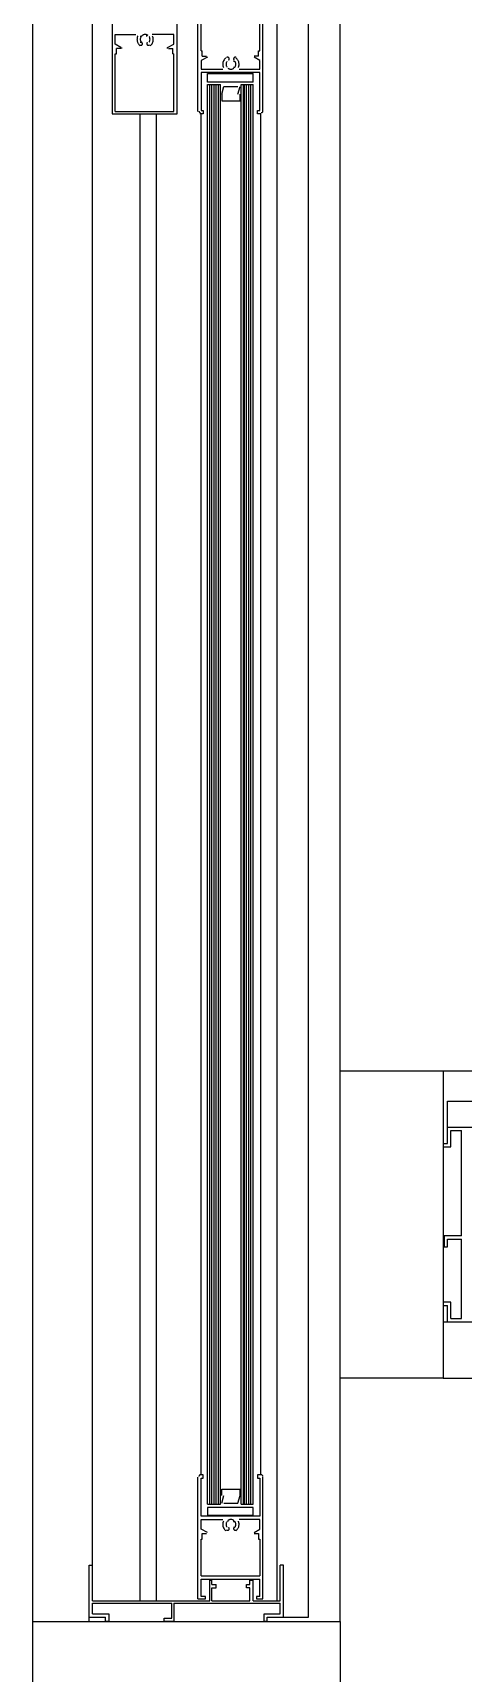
# Model space of a CAD drawing. Header units: millimetres. Extents: x 7649 to 34105, y 3983 to 25377.
# Drawn here: x 8282 to 8492, y 11031 to 11830 of the extents above; entities that cross this region are included whole.
import ezdxf

# ---------------------------------------------------------------- set-up
doc = ezdxf.new("R2010")
doc.units = ezdxf.units.MM

msp = doc.modelspace()

# ---------------------------------------------------------------- linework, layer by layer
at = {"layer": 'GEOMETRY', "color": 7}
for p, q in [((8281.81111, 11056.58472), (8281.81111, 12586.93472)), ((8431.56528, 11056.58472), (8431.56528, 12586.93472)), ((8416.21944, 11058.70139), (8416.21944, 12584.28889)), ((8310.91528, 11066.63889), (8310.91528, 12576.35139)), ((8400.87361, 11066.63889), (8400.87361, 12576.35139)), ((8320.44028, 11849.80556), (8320.44028, 11791.06806)), ((8352.19028, 11791.06806), (8352.19028, 11849.80556)), ((8362.24444, 11792.12639), (8362.24444, 11850.86389)), ((8363.83194, 11821.75972), (8363.83194, 11849.80556)), ((8392.40694, 11821.75972), (8392.40694, 11849.80556)), ((8393.99444, 11792.12639), (8393.99444, 11850.86389)), ((8322.02778, 11824.93472), (8322.02778, 11829.69722)), ((8322.02778, 11829.69722), (8332.08194, 11829.69722)), ((8332.61349, 11827.45323), (8332.61111, 11827.31597)), ((8332.61111, 11827.31597), (8332.6225, 11827.01536)), ((8332.62059, 11827.59013), (8332.61349, 11827.45323)), ((8332.6324, 11827.72653), (8332.62059, 11827.59013)), ((8332.6225, 11827.01536), (8332.65629, 11826.71862)), ((8332.6489, 11827.86233), (8332.6324, 11827.72653)), ((8332.67005, 11827.9974), (8332.6489, 11827.86233)), ((8332.65629, 11826.71862), (8332.71195, 11826.42687)), ((8332.69583, 11828.13162), (8332.67005, 11827.9974)), ((8332.72622, 11828.26487), (8332.69583, 11828.13162)), ((8332.71195, 11826.42687), (8332.78893, 11826.14124)), ((8332.76119, 11828.39704), (8332.72622, 11828.26487)), ((8332.80071, 11828.52799), (8332.76119, 11828.39704)), ((8332.78893, 11826.14124), (8332.88669, 11825.86286)), ((8332.84477, 11828.65763), (8332.80071, 11828.52799)), ((8332.89333, 11828.78581), (8332.84477, 11828.65763)), ((8332.88669, 11825.86286), (8333.00469, 11825.59285)), ((8332.94637, 11828.91244), (8332.89333, 11828.78581)), ((8334.72778, 11828.63889), (8334.19861, 11828.63889)), ((8334.21164, 11827.56508), (8334.19861, 11827.31597)), ((8334.19861, 11827.31597), (8334.21164, 11827.06687)), ((8334.19861, 11825.99306), (8334.72778, 11825.99306)), ((8334.25074, 11827.81203), (8334.21164, 11827.56508)), ((8334.21164, 11827.06687), (8334.25074, 11826.81992)), ((8334.3159, 11828.05467), (8334.25074, 11827.81203)), ((8334.25074, 11826.81992), (8334.3159, 11826.57727)), ((8334.40712, 11828.29085), (8334.3159, 11828.05467)), ((8334.3159, 11826.57727), (8334.40712, 11826.34109)), ((8334.52441, 11828.51842), (8334.40712, 11828.29085)), ((8334.40712, 11826.34109), (8334.52441, 11826.11353)), ((8334.66776, 11828.73521), (8334.52441, 11828.51842)), ((8334.52441, 11826.11353), (8334.66776, 11825.89673)), ((8334.72778, 11829.16806), (8334.72778, 11828.63889)), ((8335.37742, 11829.37142), (8335.16062, 11829.22807)), ((8335.60498, 11829.48871), (8335.37742, 11829.37142)), ((8335.84116, 11829.57993), (8335.60498, 11829.48871)), ((8336.0838, 11829.64509), (8335.84116, 11829.57993)), ((8336.33076, 11829.68419), (8336.0838, 11829.64509)), ((8336.57986, 11829.69722), (8336.33076, 11829.68419)), ((8336.82897, 11829.68419), (8336.57986, 11829.69722)), ((8337.07592, 11829.64509), (8336.82897, 11829.68419)), ((8337.31856, 11829.57993), (8337.07592, 11829.64509)), ((8337.55474, 11829.48871), (8337.31856, 11829.57993)), ((8337.37361, 11828.63889), (8337.37361, 11829.16806)), ((8337.78231, 11829.37142), (8337.55474, 11829.48871)), ((8337.9991, 11829.22807), (8337.78231, 11829.37142)), ((8338.63531, 11828.51842), (8338.49196, 11828.73521)), ((8338.49196, 11825.89673), (8338.63531, 11826.11353)), ((8338.7526, 11828.29085), (8338.63531, 11828.51842)), ((8338.63531, 11826.11353), (8338.7526, 11826.34109)), ((8338.84382, 11828.05467), (8338.7526, 11828.29085)), ((8338.7526, 11826.34109), (8338.84382, 11826.57727)), ((8338.90898, 11827.81203), (8338.84382, 11828.05467)), ((8338.84382, 11826.57727), (8338.90898, 11826.81992)), ((8338.94808, 11827.56508), (8338.90898, 11827.81203)), ((8338.90898, 11826.81992), (8338.94808, 11827.06687)), ((8338.96111, 11827.31597), (8338.94808, 11827.56508)), ((8338.94808, 11827.06687), (8338.96111, 11827.31597)), ((8350.60278, 11829.69722), (8340.01944, 11829.69722)), ((8340.14049, 11825.56251), (8340.30842, 11825.95607)), ((8340.36961, 11828.49499), (8340.21335, 11828.91244)), ((8340.30842, 11825.95607), (8340.43284, 11826.36438)), ((8340.47675, 11828.0696), (8340.36961, 11828.49499)), ((8340.43284, 11826.36438), (8340.51282, 11826.78368)), ((8340.5357, 11827.64007), (8340.47675, 11828.0696)), ((8340.51282, 11826.78368), (8340.54742, 11827.21017)), ((8340.54742, 11827.21017), (8340.5357, 11827.64007)), ((8350.60278, 11824.93472), (8350.60278, 11829.69722)), ((8324.67361, 11823.34722), (8322.02778, 11824.93472)), ((8322.02778, 11792.12639), (8322.02778, 11820.17222)), ((8322.02778, 11820.17222), (8322.55694, 11820.17222)), ((8324.67361, 11822.81806), (8322.55694, 11822.81806)), ((8322.55694, 11820.17222), (8322.55694, 11822.81806)), ((8325.20278, 11822.81806), (8325.20278, 11823.34722)), ((8333.00469, 11825.59285), (8333.14239, 11825.33232)), ((8333.14239, 11825.33232), (8333.29925, 11825.08242)), ((8333.29925, 11825.08242), (8333.47472, 11824.84426)), ((8333.47472, 11824.84426), (8333.66826, 11824.61897)), ((8333.66826, 11824.61897), (8333.87933, 11824.40767)), ((8333.87933, 11824.40767), (8334.10738, 11824.21149)), ((8333.9687, 11824.57841), (8334.05427, 11824.51891)), ((8334.05427, 11824.51891), (8334.14481, 11824.47203)), ((8334.14481, 11824.47203), (8334.23913, 11824.43766)), ((8334.23913, 11824.43766), (8334.336, 11824.4157)), ((8334.336, 11824.4157), (8334.43423, 11824.40605)), ((8334.43423, 11824.40605), (8334.5326, 11824.40859)), ((8334.5326, 11824.40859), (8334.62992, 11824.42323)), ((8334.62992, 11824.42323), (8334.72496, 11824.44985)), ((8334.72496, 11824.44985), (8334.81653, 11824.48835)), ((8334.81653, 11824.48835), (8334.90341, 11824.53862)), ((8334.90341, 11824.53862), (8334.98441, 11824.60056)), ((8334.98441, 11824.60056), (8335.0583, 11824.67405)), ((8335.08753, 11825.68958), (8335.01786, 11825.7671)), ((8335.0583, 11824.67405), (8335.12205, 11824.75651)), ((8335.14529, 11825.60556), (8335.08753, 11825.68958)), ((8335.12205, 11824.75651), (8335.17345, 11824.84457)), ((8335.19111, 11825.51625), (8335.14529, 11825.60556)), ((8335.17345, 11824.84457), (8335.21254, 11824.93702)), ((8335.22492, 11825.42285), (8335.19111, 11825.51625)), ((8335.21254, 11824.93702), (8335.23936, 11825.03266)), ((8335.24671, 11825.32658), (8335.22492, 11825.42285)), ((8335.23936, 11825.03266), (8335.25397, 11825.13028)), ((8335.2564, 11825.22865), (8335.24671, 11825.32658)), ((8335.25397, 11825.13028), (8335.2564, 11825.22865)), ((8337.3754, 11825.25252), (8337.37361, 11825.19931)), ((8337.37361, 11825.19931), (8337.3772, 11825.12373)), ((8337.3807, 11825.30521), (8337.3754, 11825.25252)), ((8337.3772, 11825.12373), (8337.38781, 11825.04969)), ((8337.38947, 11825.35719), (8337.3807, 11825.30521)), ((8337.38781, 11825.04969), (8337.40517, 11824.9776)), ((8337.40162, 11825.40831), (8337.38947, 11825.35719)), ((8337.41709, 11825.45842), (8337.40162, 11825.40831)), ((8337.40517, 11824.9776), (8337.42903, 11824.90786)), ((8337.43582, 11825.50734), (8337.41709, 11825.45842)), ((8337.42903, 11824.90786), (8337.45913, 11824.8409)), ((8337.45773, 11825.55493), (8337.43582, 11825.50734)), ((8337.48276, 11825.60101), (8337.45773, 11825.55493)), ((8337.45913, 11824.8409), (8337.49521, 11824.77711)), ((8337.51084, 11825.64543), (8337.48276, 11825.60101)), ((8337.49521, 11824.77711), (8337.537, 11824.71692)), ((8337.5419, 11825.68802), (8337.51084, 11825.64543)), ((8337.537, 11824.71692), (8337.58426, 11824.66073)), ((8337.57588, 11825.72863), (8337.5419, 11825.68802)), ((8337.6127, 11825.7671), (8337.57588, 11825.72863)), ((8337.58426, 11824.66073), (8337.63672, 11824.60896)), ((8337.63672, 11824.60896), (8337.69413, 11824.56202)), ((8337.69413, 11824.56202), (8337.75622, 11824.52032)), ((8337.75622, 11824.52032), (8337.82274, 11824.48427)), ((8337.82274, 11824.48427), (8337.89237, 11824.4547)), ((8337.89237, 11824.4547), (8337.96368, 11824.43211)), ((8337.96368, 11824.43211), (8338.03616, 11824.41645)), ((8338.03616, 11824.41645), (8338.10934, 11824.40766)), ((8338.10934, 11824.40766), (8338.18273, 11824.4057)), ((8338.18273, 11824.4057), (8338.25585, 11824.4105)), ((8338.25585, 11824.4105), (8338.32822, 11824.42202)), ((8338.32822, 11824.42202), (8338.39935, 11824.4402)), ((8338.39935, 11824.4402), (8338.46877, 11824.46498)), ((8338.46877, 11824.46498), (8338.53598, 11824.49631)), ((8338.53598, 11824.49631), (8338.6005, 11824.53414)), ((8338.6005, 11824.53414), (8338.66186, 11824.57841)), ((8339.05234, 11824.21149), (8339.38497, 11824.5082)), ((8339.38497, 11824.5082), (8339.67783, 11824.83479)), ((8339.67783, 11824.83479), (8339.92998, 11825.18749)), ((8339.92998, 11825.18749), (8340.14049, 11825.56251)), ((8347.42778, 11823.34722), (8350.60278, 11824.93472)), ((8347.42778, 11822.81806), (8347.42778, 11823.34722)), ((8347.95694, 11822.81806), (8350.07361, 11822.81806)), ((8350.07361, 11820.17222), (8350.07361, 11822.81806)), ((8350.07361, 11820.17222), (8350.60278, 11820.17222)), ((8350.60278, 11792.12639), (8350.60278, 11820.17222)), ((8363.83194, 11821.75972), (8364.36111, 11821.75972)), ((8367.00694, 11818.58472), (8363.83194, 11816.99722)), ((8364.36111, 11819.11389), (8364.36111, 11821.75972)), ((8364.36111, 11819.11389), (8366.47778, 11819.11389)), ((8375.57892, 11817.95291), (8375.28606, 11817.62632)), ((8375.91155, 11818.24962), (8375.57892, 11817.95291)), ((8376.36339, 11818.45614), (8376.30203, 11818.41187)), ((8376.42791, 11818.49397), (8376.36339, 11818.45614)), ((8376.49512, 11818.5253), (8376.42791, 11818.49397)), ((8376.56453, 11818.55008), (8376.49512, 11818.5253)), ((8376.63567, 11818.56826), (8376.56453, 11818.55008)), ((8376.70804, 11818.57977), (8376.63567, 11818.56826)), ((8376.78116, 11818.58458), (8376.70804, 11818.57977)), ((8376.85455, 11818.58261), (8376.78116, 11818.58458)), ((8376.92773, 11818.57383), (8376.85455, 11818.58261)), ((8377.00021, 11818.55817), (8376.92773, 11818.57383)), ((8377.07152, 11818.53558), (8377.00021, 11818.55817)), ((8377.14115, 11818.506), (8377.07152, 11818.53558)), ((8377.20767, 11818.46996), (8377.14115, 11818.506)), ((8377.26976, 11818.42825), (8377.20767, 11818.46996)), ((8377.32717, 11818.38131), (8377.26976, 11818.42825)), ((8377.37963, 11818.32954), (8377.32717, 11818.38131)), ((8377.42689, 11818.27336), (8377.37963, 11818.32954)), ((8377.46868, 11818.21316), (8377.42689, 11818.27336)), ((8377.50476, 11818.14938), (8377.46868, 11818.21316)), ((8377.53486, 11818.08241), (8377.50476, 11818.14938)), ((8377.55871, 11818.01268), (8377.53486, 11818.08241)), ((8377.57608, 11817.94058), (8377.55871, 11818.01268)), ((8377.58668, 11817.86655), (8377.57608, 11817.94058)), ((8377.59028, 11817.79097), (8377.58668, 11817.86655)), ((8379.70992, 11817.86), (8379.70749, 11817.76162)), ((8379.72453, 11817.95762), (8379.70992, 11817.86)), ((8379.75135, 11818.05326), (8379.72453, 11817.95762)), ((8379.79044, 11818.14571), (8379.75135, 11818.05326)), ((8379.84184, 11818.23377), (8379.79044, 11818.14571)), ((8379.90559, 11818.31622), (8379.84184, 11818.23377)), ((8379.97948, 11818.38972), (8379.90559, 11818.31622)), ((8380.06048, 11818.45166), (8379.97948, 11818.38972)), ((8380.14736, 11818.50193), (8380.06048, 11818.45166)), ((8380.23893, 11818.54043), (8380.14736, 11818.50193)), ((8380.33397, 11818.56705), (8380.23893, 11818.54043)), ((8380.43129, 11818.58168), (8380.33397, 11818.56705)), ((8380.52966, 11818.58423), (8380.43129, 11818.58168)), ((8380.62789, 11818.57457), (8380.52966, 11818.58423)), ((8380.72476, 11818.55262), (8380.62789, 11818.57457)), ((8380.81908, 11818.51825), (8380.72476, 11818.55262)), ((8380.90962, 11818.47137), (8380.81908, 11818.51825)), ((8381.08456, 11818.05344), (8380.85651, 11818.24962)), ((8380.99519, 11818.41187), (8380.90962, 11818.47137)), ((8381.29563, 11817.84214), (8381.08456, 11818.05344)), ((8381.48917, 11817.61685), (8381.29563, 11817.84214)), ((8391.87778, 11819.11389), (8389.76111, 11819.11389)), ((8392.40694, 11816.99722), (8389.76111, 11818.58472)), ((8391.87778, 11821.75972), (8392.40694, 11821.75972)), ((8391.87778, 11819.11389), (8391.87778, 11821.75972)), ((8363.83194, 11816.99722), (8363.83194, 11812.76389)), ((8363.83194, 11812.76389), (8374.41528, 11812.76389)), ((8392.40694, 11811.17639), (8363.83194, 11811.17639)), ((8363.83194, 11811.17639), (8363.83194, 11792.65556)), ((8367.00694, 11806.41389), (8367.00694, 11810.64722)), ((8367.00694, 11810.64722), (8389.23194, 11810.64722)), ((8374.45107, 11815.67743), (8374.41647, 11815.25094)), ((8374.41647, 11815.25094), (8374.42818, 11814.82104)), ((8374.42818, 11814.82104), (8374.48714, 11814.39151)), ((8374.53105, 11816.09673), (8374.45107, 11815.67743)), ((8374.48714, 11814.39151), (8374.59428, 11813.96613)), ((8374.65547, 11816.50504), (8374.53105, 11816.09673)), ((8374.59428, 11813.96613), (8374.75054, 11813.54867)), ((8374.8234, 11816.8986), (8374.65547, 11816.50504)), ((8375.03391, 11817.27362), (8374.8234, 11816.8986)), ((8375.28606, 11817.62632), (8375.03391, 11817.27362)), ((8376.01581, 11815.39424), (8376.00278, 11815.14514)), ((8376.00278, 11815.14514), (8376.01581, 11814.89603)), ((8376.05491, 11815.6412), (8376.01581, 11815.39424)), ((8376.01581, 11814.89603), (8376.05491, 11814.64908)), ((8376.12007, 11815.88384), (8376.05491, 11815.6412)), ((8376.05491, 11814.64908), (8376.12007, 11814.40644)), ((8376.21129, 11816.12002), (8376.12007, 11815.88384)), ((8376.12007, 11814.40644), (8376.21129, 11814.17026)), ((8376.32858, 11816.34758), (8376.21129, 11816.12002)), ((8376.21129, 11814.17026), (8376.32858, 11813.94269)), ((8376.47193, 11816.56438), (8376.32858, 11816.34758)), ((8376.32858, 11813.94269), (8376.47193, 11813.7259)), ((8376.96479, 11813.23304), (8377.18158, 11813.08969)), ((8377.18158, 11813.08969), (8377.40915, 11812.9724)), ((8377.35119, 11817.22318), (8377.38801, 11817.26165)), ((8377.38801, 11817.26165), (8377.42199, 11817.30226)), ((8377.40915, 11812.9724), (8377.64533, 11812.88118)), ((8377.42199, 11817.30226), (8377.45305, 11817.34485)), ((8377.45305, 11817.34485), (8377.48113, 11817.38927)), ((8377.48113, 11817.38927), (8377.50616, 11817.43535)), ((8377.50616, 11817.43535), (8377.52807, 11817.48293)), ((8377.52807, 11817.48293), (8377.54679, 11817.53186)), ((8377.54679, 11817.53186), (8377.56227, 11817.58196)), ((8377.56227, 11817.58196), (8377.57442, 11817.63309)), ((8377.57442, 11817.63309), (8377.58319, 11817.68507)), ((8377.58319, 11817.68507), (8377.58849, 11817.73775)), ((8377.58849, 11817.73775), (8377.59028, 11817.79097)), ((8377.64533, 11812.88118), (8377.88797, 11812.81602)), ((8377.88797, 11812.81602), (8378.13492, 11812.77692)), ((8378.13492, 11812.77692), (8378.38403, 11812.76389)), ((8378.38403, 11812.76389), (8378.63313, 11812.77692)), ((8378.63313, 11812.77692), (8378.88008, 11812.81602)), ((8378.88008, 11812.81602), (8379.12273, 11812.88118)), ((8379.12273, 11812.88118), (8379.35891, 11812.9724)), ((8379.35891, 11812.9724), (8379.58647, 11813.08969)), ((8379.58647, 11813.08969), (8379.80327, 11813.23304)), ((8380.23611, 11816.46806), (8379.70694, 11816.46806)), ((8379.70694, 11813.82222), (8380.23611, 11813.82222)), ((8379.70749, 11817.76162), (8379.71718, 11817.6637)), ((8379.71718, 11817.6637), (8379.73896, 11817.56743)), ((8379.73896, 11817.56743), (8379.77278, 11817.47403)), ((8379.77278, 11817.47403), (8379.8186, 11817.38472)), ((8379.8186, 11817.38472), (8379.87636, 11817.3007)), ((8379.87636, 11817.3007), (8379.94603, 11817.22318)), ((8380.43948, 11816.34758), (8380.29612, 11816.56438)), ((8380.29612, 11813.7259), (8380.43948, 11813.94269)), ((8380.55676, 11816.12002), (8380.43948, 11816.34758)), ((8380.43948, 11813.94269), (8380.55676, 11814.17026)), ((8380.64799, 11815.88384), (8380.55676, 11816.12002)), ((8380.55676, 11814.17026), (8380.64799, 11814.40644)), ((8380.71315, 11815.6412), (8380.64799, 11815.88384)), ((8380.64799, 11814.40644), (8380.71315, 11814.64908)), ((8380.75225, 11815.39424), (8380.71315, 11815.6412)), ((8380.71315, 11814.64908), (8380.75225, 11814.89603)), ((8380.76528, 11815.14514), (8380.75225, 11815.39424)), ((8380.75225, 11814.89603), (8380.76528, 11815.14514)), ((8381.66464, 11817.37869), (8381.48917, 11817.61685)), ((8381.82149, 11817.12879), (8381.66464, 11817.37869)), ((8381.95919, 11816.86826), (8381.82149, 11817.12879)), ((8382.0772, 11816.59825), (8381.95919, 11816.86826)), ((8382.01752, 11813.54867), (8382.07056, 11813.6753)), ((8382.07056, 11813.6753), (8382.11912, 11813.80348)), ((8382.17496, 11816.31987), (8382.0772, 11816.59825)), ((8382.11912, 11813.80348), (8382.16318, 11813.93312)), ((8382.16318, 11813.93312), (8382.2027, 11814.06408)), ((8382.25194, 11816.03424), (8382.17496, 11816.31987)), ((8382.2027, 11814.06408), (8382.23767, 11814.19624)), ((8382.23767, 11814.19624), (8382.26806, 11814.32949)), ((8382.3076, 11815.74249), (8382.25194, 11816.03424)), ((8382.26806, 11814.32949), (8382.29384, 11814.46371)), ((8382.29384, 11814.46371), (8382.31499, 11814.59878)), ((8382.34139, 11815.44575), (8382.3076, 11815.74249)), ((8382.31499, 11814.59878), (8382.33149, 11814.73458)), ((8382.33149, 11814.73458), (8382.3433, 11814.87098)), ((8382.35278, 11815.14514), (8382.34139, 11815.44575)), ((8382.3433, 11814.87098), (8382.3504, 11815.00788)), ((8382.3504, 11815.00788), (8382.35278, 11815.14514)), ((8382.35278, 11812.76389), (8392.40694, 11812.76389)), ((8389.23194, 11806.41389), (8389.23194, 11810.64722)), ((8392.40694, 11812.76389), (8392.40694, 11816.99722)), ((8392.40694, 11792.65556), (8392.40694, 11811.17639)), ((8389.23194, 11806.41389), (8367.00694, 11806.41389)), ((8367.00694, 11113.73472), (8367.00694, 11805.35556)), ((8367.00694, 11805.35556), (8373.35694, 11805.35556)), ((8368.06528, 11113.73472), (8368.06528, 11805.35556)), ((8369.12361, 11113.73472), (8369.12361, 11805.35556)), ((8370.18194, 11113.73472), (8370.18194, 11805.35556)), ((8371.24028, 11113.73472), (8371.24028, 11805.35556)), ((8372.29861, 11113.73472), (8372.29861, 11805.35556)), ((8373.35694, 11113.73472), (8373.35694, 11805.35556)), ((8373.88611, 11800.59306), (8374.94444, 11804.29722)), ((8374.94444, 11804.29722), (8381.82361, 11804.29722)), ((8381.82361, 11800.59306), (8382.88194, 11804.29722)), ((8383.41111, 11113.73472), (8383.41111, 11805.35556)), ((8383.41111, 11805.35556), (8389.23194, 11805.35556)), ((8384.46944, 11113.73472), (8384.46944, 11805.35556)), ((8384.99861, 11113.73472), (8384.99861, 11805.35556)), ((8386.05694, 11113.73472), (8386.05694, 11805.35556)), ((8387.11528, 11113.73472), (8387.11528, 11805.35556)), ((8388.17361, 11113.73472), (8388.17361, 11805.35556)), ((8389.23194, 11113.73472), (8389.23194, 11805.35556)), ((8373.88611, 11800.59306), (8373.88611, 11797.41806)), ((8373.88611, 11797.41806), (8382.88194, 11797.41806)), ((8382.88194, 11797.41806), (8382.88194, 11800.59306)), ((8320.44028, 11791.06806), (8352.19028, 11791.06806)), ((8322.02778, 11792.12639), (8350.60278, 11792.12639)), ((8334.19861, 11066.63889), (8334.19861, 11791.06806)), ((8342.13611, 11066.63889), (8342.13611, 11791.06806)), ((8362.77361, 11792.39097), (8362.78086, 11792.28326)), ((8362.78086, 11792.28326), (8362.80196, 11792.17996)), ((8362.80196, 11792.17996), (8362.83599, 11792.08201)), ((8362.83599, 11792.08201), (8362.88198, 11791.99035)), ((8362.88198, 11791.99035), (8362.939, 11791.90593)), ((8362.939, 11791.90593), (8363.00609, 11791.82971)), ((8363.00609, 11791.82971), (8363.08232, 11791.76261)), ((8363.08232, 11791.76261), (8363.16674, 11791.70559)), ((8363.16674, 11791.70559), (8363.2584, 11791.6596)), ((8363.2584, 11791.6596), (8363.35635, 11791.62558)), ((8364.89028, 11791.06806), (8363.30278, 11791.06806)), ((8363.35635, 11791.62558), (8363.45965, 11791.60447)), ((8363.45965, 11791.60447), (8363.56736, 11791.59722)), ((8363.83194, 11792.65556), (8364.89028, 11792.65556)), ((8363.83194, 11128.02222), (8363.83194, 11791.06806)), ((8364.89028, 11792.65556), (8364.89028, 11791.06806)), ((8391.34861, 11791.06806), (8391.34861, 11792.65556)), ((8391.34861, 11792.65556), (8392.40694, 11792.65556)), ((8392.93611, 11791.06806), (8391.34861, 11791.06806)), ((8392.93611, 11128.02222), (8392.93611, 11791.06806)), ((8393.20069, 11791.59722), (8393.3084, 11791.60447)), ((8393.3084, 11791.60447), (8393.41171, 11791.62558)), ((8393.41171, 11791.62558), (8393.50966, 11791.6596)), ((8393.50966, 11791.6596), (8393.60132, 11791.70559)), ((8393.60132, 11791.70559), (8393.68573, 11791.76261)), ((8393.68573, 11791.76261), (8393.76196, 11791.82971)), ((8393.76196, 11791.82971), (8393.82906, 11791.90593)), ((8393.82906, 11791.90593), (8393.88607, 11791.99035)), ((8393.88607, 11791.99035), (8393.93207, 11792.08201)), ((8393.93207, 11792.08201), (8393.96609, 11792.17996)), ((8393.96609, 11792.17996), (8393.9872, 11792.28326)), ((8393.9872, 11792.28326), (8393.99444, 11792.39097)), ((8481.83611, 11324.87222), (11880.67361, 11324.87222)), ((8483.95278, 11297.35556), (8483.95278, 11310.05556)), ((8483.95278, 11310.05556), (11878.02778, 11310.05556)), ((8483.95278, 11297.35556), (8509.35278, 11297.35556)), ((8483.95278, 11289.41806), (8483.95278, 11297.35556)), ((8485.54028, 11287.83056), (8485.54028, 11295.76806)), ((8485.54028, 11295.76806), (8490.83194, 11295.76806)), ((8490.83194, 11244.43889), (8490.83194, 11295.76806)), ((8481.83611, 11289.41806), (8481.83611, 11287.83056)), ((8481.83611, 11289.41806), (8483.95278, 11289.41806)), ((8481.83611, 11287.83056), (8485.54028, 11287.83056)), ((8490.83194, 11244.43889), (8482.36528, 11244.43889)), ((8482.36528, 11244.43889), (8482.36528, 11239.14722)), ((8483.95278, 11239.14722), (8483.95278, 11242.85139)), ((8483.95278, 11242.85139), (8490.83194, 11242.85139)), ((8490.83194, 11204.22222), (8490.83194, 11242.85139)), ((8482.36528, 11239.14722), (8483.95278, 11239.14722)), ((8485.54028, 11212.15972), (8481.83611, 11212.15972)), ((8481.83611, 11212.15972), (8481.83611, 11210.57222)), ((8481.83611, 11210.57222), (8483.95278, 11210.57222)), ((8483.95278, 11202.63472), (8483.95278, 11210.57222)), ((8485.54028, 11204.22222), (8485.54028, 11212.15972)), ((8481.83611, 11202.63472), (8483.95278, 11202.63472)), ((8483.95278, 11202.63472), (8509.35278, 11202.63472)), ((8485.54028, 11204.22222), (8490.83194, 11204.22222)), ((8481.83611, 11175.11806), (11880.67361, 11175.11806)), ((8362.24444, 11067.69722), (8362.24444, 11126.96389)), ((8362.78086, 11127.33618), (8362.77361, 11127.22847)), ((8362.80196, 11127.43948), (8362.78086, 11127.33618)), ((8362.83599, 11127.53744), (8362.80196, 11127.43948)), ((8362.88198, 11127.62909), (8362.83599, 11127.53744)), ((8362.939, 11127.71351), (8362.88198, 11127.62909)), ((8363.00609, 11127.78974), (8362.939, 11127.71351)), ((8363.08232, 11127.85683), (8363.00609, 11127.78974)), ((8363.16674, 11127.91385), (8363.08232, 11127.85683)), ((8363.2584, 11127.95985), (8363.16674, 11127.91385)), ((8363.35635, 11127.99387), (8363.2584, 11127.95985)), ((8364.89028, 11128.02222), (8363.30278, 11128.02222)), ((8363.45965, 11128.01498), (8363.35635, 11127.99387)), ((8363.56736, 11128.02222), (8363.45965, 11128.01498)), ((8363.83194, 11107.91389), (8363.83194, 11126.43472)), ((8363.83194, 11126.43472), (8364.89028, 11126.43472)), ((8364.89028, 11126.43472), (8364.89028, 11128.02222)), ((8392.93611, 11128.02222), (8391.34861, 11128.02222)), ((8391.34861, 11128.02222), (8391.34861, 11126.43472)), ((8391.34861, 11126.43472), (8392.40694, 11126.43472)), ((8392.40694, 11126.43472), (8392.40694, 11107.91389)), ((8393.3084, 11128.01498), (8393.20069, 11128.02222)), ((8393.41171, 11127.99387), (8393.3084, 11128.01498)), ((8393.50966, 11127.95985), (8393.41171, 11127.99387)), ((8393.60132, 11127.91385), (8393.50966, 11127.95985)), ((8393.68573, 11127.85683), (8393.60132, 11127.91385)), ((8393.76196, 11127.78974), (8393.68573, 11127.85683)), ((8393.82906, 11127.71351), (8393.76196, 11127.78974)), ((8393.88607, 11127.62909), (8393.82906, 11127.71351)), ((8393.93207, 11127.53744), (8393.88607, 11127.62909)), ((8393.96609, 11127.43948), (8393.93207, 11127.53744)), ((8393.9872, 11127.33618), (8393.96609, 11127.43948)), ((8393.99444, 11127.22847), (8393.9872, 11127.33618)), ((8393.99444, 11067.69722), (8393.99444, 11126.96389)), ((8373.88611, 11117.96806), (8373.88611, 11121.14306)), ((8373.88611, 11121.14306), (8382.88194, 11121.14306)), ((8373.88611, 11114.26389), (8374.94444, 11117.96806)), ((8381.82361, 11114.26389), (8382.88194, 11117.96806)), ((8382.88194, 11117.96806), (8382.88194, 11121.14306)), ((8392.40694, 11107.91389), (8363.83194, 11107.91389)), ((8367.00694, 11113.73472), (8373.35694, 11113.73472)), ((8389.23194, 11112.14722), (8367.00694, 11112.14722)), ((8367.00694, 11112.14722), (8367.00694, 11108.44306)), ((8367.00694, 11108.44306), (8389.23194, 11108.44306)), ((8374.94444, 11114.26389), (8381.82361, 11114.26389)), ((8383.41111, 11113.73472), (8389.23194, 11113.73472)), ((8389.23194, 11108.44306), (8389.23194, 11112.14722)), ((8363.83194, 11101.56389), (8363.83194, 11106.32639)), ((8363.83194, 11106.32639), (8374.41528, 11106.32639)), ((8367.00694, 11099.97639), (8363.83194, 11101.56389)), ((8364.36111, 11096.80139), (8364.36111, 11099.44722)), ((8364.36111, 11099.44722), (8366.47778, 11099.44722)), ((8374.42818, 11104.26924), (8374.41647, 11103.83933)), ((8374.41647, 11103.83933), (8374.45107, 11103.41284)), ((8374.48714, 11104.69877), (8374.42818, 11104.26924)), ((8374.45107, 11103.41284), (8374.53105, 11102.99355)), ((8374.59428, 11105.12415), (8374.48714, 11104.69877)), ((8374.53105, 11102.99355), (8374.65547, 11102.58523)), ((8374.75054, 11105.5416), (8374.59428, 11105.12415)), ((8374.65547, 11102.58523), (8374.8234, 11102.19167)), ((8374.8234, 11102.19167), (8375.03391, 11101.81666)), ((8375.03391, 11101.81666), (8375.28606, 11101.46396)), ((8375.28606, 11101.46396), (8375.57892, 11101.13736)), ((8375.57892, 11101.13736), (8375.91155, 11100.84066)), ((8376.01581, 11104.19424), (8376.00278, 11103.94514)), ((8376.00278, 11103.94514), (8376.01581, 11103.69603)), ((8376.05491, 11104.4412), (8376.01581, 11104.19424)), ((8376.01581, 11103.69603), (8376.05491, 11103.44908)), ((8376.12007, 11104.68384), (8376.05491, 11104.4412)), ((8376.05491, 11103.44908), (8376.12007, 11103.20644)), ((8376.21129, 11104.92002), (8376.12007, 11104.68384)), ((8376.12007, 11103.20644), (8376.21129, 11102.97026)), ((8376.32858, 11105.14758), (8376.21129, 11104.92002)), ((8376.21129, 11102.97026), (8376.32858, 11102.74269)), ((8376.30203, 11101.20757), (8376.36339, 11101.1633)), ((8376.47193, 11105.36438), (8376.32858, 11105.14758)), ((8376.32858, 11102.74269), (8376.47193, 11102.5259)), ((8376.36339, 11101.1633), (8376.42791, 11101.12548)), ((8376.42791, 11101.12548), (8376.49512, 11101.09415)), ((8376.49512, 11101.09415), (8376.56453, 11101.06936)), ((8376.56453, 11101.06936), (8376.63567, 11101.05119)), ((8376.63567, 11101.05119), (8376.70804, 11101.03967)), ((8376.70804, 11101.03967), (8376.78116, 11101.03487)), ((8376.78116, 11101.03487), (8376.85455, 11101.03683)), ((8376.85455, 11101.03683), (8376.92773, 11101.04562)), ((8376.92773, 11101.04562), (8377.00021, 11101.06128)), ((8377.18158, 11106.00059), (8376.96479, 11105.85724)), ((8377.00021, 11101.06128), (8377.07152, 11101.08387)), ((8377.06111, 11105.26806), (8377.06111, 11105.79722)), ((8377.07152, 11101.08387), (8377.14115, 11101.11344)), ((8377.14115, 11101.11344), (8377.20767, 11101.14949)), ((8377.40915, 11106.11788), (8377.18158, 11106.00059)), ((8377.20767, 11101.14949), (8377.26976, 11101.19119)), ((8377.26976, 11101.19119), (8377.32717, 11101.23813)), ((8377.32717, 11101.23813), (8377.37963, 11101.2899)), ((8377.38801, 11102.3578), (8377.35119, 11102.39626)), ((8377.37963, 11101.2899), (8377.42689, 11101.34609)), ((8377.42199, 11102.31719), (8377.38801, 11102.3578)), ((8377.64533, 11106.2091), (8377.40915, 11106.11788)), ((8377.45305, 11102.27459), (8377.42199, 11102.31719)), ((8377.42689, 11101.34609), (8377.46868, 11101.40628)), ((8377.48113, 11102.23018), (8377.45305, 11102.27459)), ((8377.46868, 11101.40628), (8377.50476, 11101.47006)), ((8377.50616, 11102.18409), (8377.48113, 11102.23018)), ((8377.50476, 11101.47006), (8377.53486, 11101.53703)), ((8377.52807, 11102.13651), (8377.50616, 11102.18409)), ((8377.54679, 11102.08759), (8377.52807, 11102.13651)), ((8377.53486, 11101.53703), (8377.55871, 11101.60677)), ((8377.56227, 11102.03748), (8377.54679, 11102.08759)), ((8377.55871, 11101.60677), (8377.57608, 11101.67886)), ((8377.57442, 11101.98636), (8377.56227, 11102.03748)), ((8377.58319, 11101.93437), (8377.57442, 11101.98636)), ((8377.57608, 11101.67886), (8377.58668, 11101.7529)), ((8377.58849, 11101.88169), (8377.58319, 11101.93437)), ((8377.58668, 11101.7529), (8377.59028, 11101.82847)), ((8377.59028, 11101.82847), (8377.58849, 11101.88169)), ((8377.88797, 11106.27426), (8377.64533, 11106.2091)), ((8378.13492, 11106.31336), (8377.88797, 11106.27426)), ((8378.38403, 11106.32639), (8378.13492, 11106.31336)), ((8378.63313, 11106.31336), (8378.38403, 11106.32639)), ((8378.88008, 11106.27426), (8378.63313, 11106.31336)), ((8379.12273, 11106.2091), (8378.88008, 11106.27426)), ((8379.35891, 11106.11788), (8379.12273, 11106.2091)), ((8379.58647, 11106.00059), (8379.35891, 11106.11788)), ((8379.80327, 11105.85724), (8379.58647, 11106.00059)), ((8379.70694, 11105.79722), (8379.70694, 11105.26806)), ((8379.70694, 11105.26806), (8380.23611, 11105.26806)), ((8379.70694, 11102.62222), (8380.23611, 11102.62222)), ((8379.71718, 11101.95575), (8379.70749, 11101.85782)), ((8379.70749, 11101.85782), (8379.70992, 11101.75944)), ((8379.70992, 11101.75944), (8379.72453, 11101.66183)), ((8379.73896, 11102.05202), (8379.71718, 11101.95575)), ((8379.72453, 11101.66183), (8379.75135, 11101.56619)), ((8379.77278, 11102.14541), (8379.73896, 11102.05202)), ((8379.75135, 11101.56619), (8379.79044, 11101.47373)), ((8379.8186, 11102.23473), (8379.77278, 11102.14541)), ((8379.79044, 11101.47373), (8379.84184, 11101.38567)), ((8379.87636, 11102.31875), (8379.8186, 11102.23473)), ((8379.84184, 11101.38567), (8379.90559, 11101.30322)), ((8379.94603, 11102.39626), (8379.87636, 11102.31875)), ((8379.90559, 11101.30322), (8379.97948, 11101.22972)), ((8379.97948, 11101.22972), (8380.06048, 11101.16778)), ((8380.06048, 11101.16778), (8380.14736, 11101.11751)), ((8380.14736, 11101.11751), (8380.23893, 11101.07902)), ((8380.23893, 11101.07902), (8380.33397, 11101.0524)), ((8380.43948, 11105.14758), (8380.29612, 11105.36438)), ((8380.29612, 11102.5259), (8380.43948, 11102.74269)), ((8380.33397, 11101.0524), (8380.43129, 11101.03776)), ((8380.43129, 11101.03776), (8380.52966, 11101.03522)), ((8380.55676, 11104.92002), (8380.43948, 11105.14758)), ((8380.43948, 11102.74269), (8380.55676, 11102.97026)), ((8380.52966, 11101.03522), (8380.62789, 11101.04487)), ((8380.64799, 11104.68384), (8380.55676, 11104.92002)), ((8380.55676, 11102.97026), (8380.64799, 11103.20644)), ((8380.62789, 11101.04487), (8380.72476, 11101.06683)), ((8380.71315, 11104.4412), (8380.64799, 11104.68384)), ((8380.64799, 11103.20644), (8380.71315, 11103.44908)), ((8380.75225, 11104.19424), (8380.71315, 11104.4412)), ((8380.71315, 11103.44908), (8380.75225, 11103.69603)), ((8380.72476, 11101.06683), (8380.81908, 11101.10119)), ((8380.76528, 11103.94514), (8380.75225, 11104.19424)), ((8380.75225, 11103.69603), (8380.76528, 11103.94514)), ((8380.81908, 11101.10119), (8380.90962, 11101.14807)), ((8380.85651, 11100.84066), (8381.08456, 11101.03684)), ((8380.90962, 11101.14807), (8380.99519, 11101.20757)), ((8381.08456, 11101.03684), (8381.29563, 11101.24814)), ((8381.29563, 11101.24814), (8381.48917, 11101.47343)), ((8381.48917, 11101.47343), (8381.66464, 11101.71159)), ((8381.66464, 11101.71159), (8381.82149, 11101.96149)), ((8381.82149, 11101.96149), (8381.95919, 11102.22201)), ((8381.95919, 11102.22201), (8382.0772, 11102.49203)), ((8382.07056, 11105.41498), (8382.01752, 11105.5416)), ((8382.11912, 11105.28679), (8382.07056, 11105.41498)), ((8382.0772, 11102.49203), (8382.17496, 11102.77041)), ((8382.16318, 11105.15716), (8382.11912, 11105.28679)), ((8382.2027, 11105.0262), (8382.16318, 11105.15716)), ((8382.17496, 11102.77041), (8382.25194, 11103.05604)), ((8382.23767, 11104.89404), (8382.2027, 11105.0262)), ((8382.26806, 11104.76078), (8382.23767, 11104.89404)), ((8382.25194, 11103.05604), (8382.3076, 11103.34779)), ((8382.29384, 11104.62656), (8382.26806, 11104.76078)), ((8382.31499, 11104.4915), (8382.29384, 11104.62656)), ((8382.3076, 11103.34779), (8382.34139, 11103.64453)), ((8382.33149, 11104.3557), (8382.31499, 11104.4915)), ((8382.3433, 11104.21929), (8382.33149, 11104.3557)), ((8382.34139, 11103.64453), (8382.35278, 11103.94514)), ((8382.3504, 11104.0824), (8382.3433, 11104.21929)), ((8382.35278, 11103.94514), (8382.3504, 11104.0824)), ((8392.40694, 11106.32639), (8382.35278, 11106.32639)), ((8389.76111, 11099.97639), (8392.40694, 11101.56389)), ((8389.76111, 11099.44722), (8391.87778, 11099.44722)), ((8391.87778, 11099.44722), (8391.87778, 11096.80139)), ((8392.40694, 11101.56389), (8392.40694, 11106.32639)), ((8363.83194, 11078.80972), (8363.83194, 11096.80139)), ((8363.83194, 11096.80139), (8364.36111, 11096.80139)), ((8391.87778, 11096.80139), (8392.40694, 11096.80139)), ((8392.40694, 11096.80139), (8392.40694, 11078.80972)), ((8309.32778, 11084.10139), (8310.91528, 11084.10139)), ((8309.32778, 11058.70139), (8309.32778, 11084.10139)), ((8310.91528, 11066.63889), (8310.91528, 11084.10139)), ((8404.04861, 11084.10139), (8402.46111, 11084.10139)), ((8402.46111, 11066.63889), (8402.46111, 11084.10139)), ((8404.04861, 11058.70139), (8404.04861, 11084.10139)), ((8363.83194, 11078.80972), (8392.40694, 11078.80972)), ((8363.83194, 11068.75556), (8363.83194, 11077.22222)), ((8363.83194, 11077.22222), (8392.40694, 11077.22222)), ((8368.06528, 11076.69306), (8369.12361, 11076.69306)), ((8368.06528, 11066.63889), (8368.06528, 11076.69306)), ((8369.12361, 11074.57639), (8369.12361, 11076.69306)), ((8387.64444, 11074.57639), (8387.64444, 11076.69306)), ((8387.64444, 11076.69306), (8389.23194, 11076.69306)), ((8389.23194, 11066.63889), (8389.23194, 11076.69306)), ((8392.40694, 11068.75556), (8392.40694, 11077.22222)), ((8362.24444, 11067.69722), (8365.94861, 11067.69722)), ((8365.94861, 11068.75556), (8363.83194, 11068.75556)), ((8365.94861, 11067.69722), (8365.94861, 11068.75556)), ((8369.12361, 11074.57639), (8371.24028, 11074.57639)), ((8369.12361, 11072.98889), (8371.24028, 11072.98889)), ((8369.12361, 11066.63889), (8369.12361, 11072.98889)), ((8371.24028, 11072.98889), (8371.24028, 11074.57639)), ((8386.05694, 11072.98889), (8386.05694, 11074.57639)), ((8386.05694, 11074.57639), (8387.64444, 11074.57639)), ((8387.64444, 11072.98889), (8386.05694, 11072.98889)), ((8387.64444, 11066.63889), (8387.64444, 11072.98889)), ((8392.40694, 11068.75556), (8390.81944, 11068.75556)), ((8390.81944, 11068.75556), (8390.81944, 11067.69722)), ((8390.81944, 11067.69722), (8393.99444, 11067.69722)), ((8310.91528, 11066.63889), (8368.06528, 11066.63889)), ((8310.91528, 11065.58056), (8349.54444, 11065.58056)), ((8310.91528, 11060.28889), (8310.91528, 11065.58056)), ((8310.91528, 11060.28889), (8318.85278, 11060.28889)), ((8318.85278, 11060.28889), (8318.85278, 11056.58472)), ((8349.54444, 11058.17222), (8349.54444, 11065.58056)), ((8350.60278, 11065.58056), (8350.60278, 11056.58472)), ((8350.60278, 11065.58056), (8402.46111, 11065.58056)), ((8369.12361, 11066.63889), (8387.64444, 11066.63889)), ((8389.23194, 11066.63889), (8402.46111, 11066.63889)), ((8394.52361, 11056.58472), (8394.52361, 11060.28889)), ((8394.52361, 11060.28889), (8402.46111, 11060.28889)), ((8402.46111, 11060.28889), (8402.46111, 11065.58056)), ((8309.32778, 11058.70139), (8317.26528, 11058.70139)), ((8309.32778, 11056.58472), (8309.32778, 11058.70139)), ((8317.26528, 11056.58472), (8317.26528, 11058.70139)), ((8318.85278, 11056.58472), (8317.26528, 11056.58472)), ((8345.84028, 11056.58472), (8345.84028, 11058.17222)), ((8345.84028, 11058.17222), (8349.54444, 11058.17222)), ((8350.60278, 11056.58472), (8345.84028, 11056.58472)), ((8396.11111, 11056.58472), (8394.52361, 11056.58472)), ((8396.11111, 11058.70139), (8404.04861, 11058.70139)), ((8396.11111, 11056.58472), (8396.11111, 11058.70139)), ((8404.04861, 11058.70139), (8416.21944, 11058.70139))]:
    msp.add_line(p, q, dxfattribs=at)
at = {"layer": 'RECTANGLES', "color": 7}
for p, q in [((8431.56528, 11324.87222), (8481.83611, 11324.87222)), ((8431.56528, 11175.11806), (8431.56528, 11324.87222)), ((8481.83611, 11324.87222), (8481.83611, 11175.11806)), ((8481.83611, 11175.11806), (8431.56528, 11175.11806)), ((8281.81111, 11056.58472), (8431.56528, 11056.58472)), ((8281.81111, 11006.31389), (8281.81111, 11056.58472)), ((8431.56528, 11056.58472), (8431.56528, 11006.31389))]:
    msp.add_line(p, q, dxfattribs=at)

doc.saveas('drawing.dxf')
